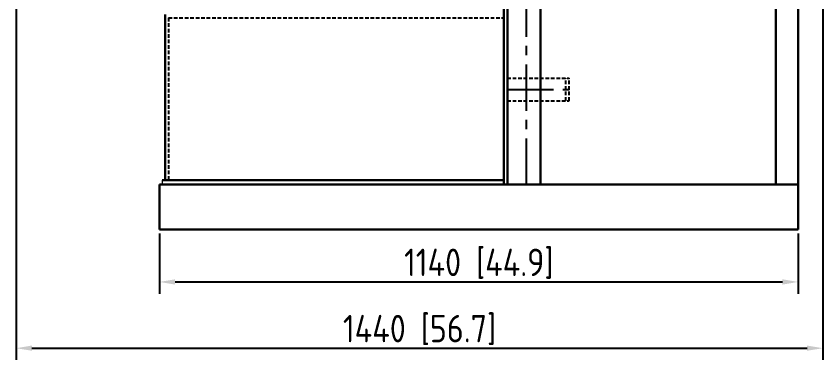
# Model space of a CAD drawing. Header units: millimetres. Extents: x 248233 to 259628, y -181361 to -174035.
# Drawn here: x 253037 to 254477, y -177385 to -176752 of the extents above; entities that cross this region are included whole.
import ezdxf

# ---------------------------------------------------------------- set-up
doc = ezdxf.new("R2010")
doc.units = ezdxf.units.MM
doc.header["$LTSCALE"] = 13
doc.linetypes.add('CENTERX2', pattern=[101.6, 63.5, -12.7, 12.7, -12.7])
doc.linetypes.add('DASHED', pattern=[0.75, 0.5, -0.25])
for name, color, linetype in [('1', 4, 'Continuous'), ('4虚线层', 6, 'DASHED'), ('粗实线', 4, 'Continuous')]:
    doc.layers.add(name, color=color, linetype=linetype)
doc.layers.add('2细实线', color=3, linetype='Continuous', lineweight=20)
doc.layers.add('标注、文本', color=3, linetype='Continuous', lineweight=25)
doc.styles.get("Standard").update_dxf_attribs({"font": 'gbenor.shx', "bigfont": 'gbcbig.shx'})
doc.dimstyles.new('英寸 1-10', dxfattribs={"dimscale": 14, "dimtxt": 3.5, "dimasz": 2, "dimexe": 1.5, "dimexo": 0.5, "dimgap": 0.5, "dimtad": 1, "dimtoh": 1, "dimdec": 1, "dimdsep": 46, "dimtxsty": 'Standard', "dimcen": 2.5, "dimclrd": 3, "dimclre": 3, "dimclrt": 3, "dimadec": 0, "dimazin": 2, "dimtfac": 1, "dimtdec": 1, "dimtmove": 0, "dimatfit": 2, "dimfxl": 1, "dimarcsym": 0})

# ---------------------------------------------------------------- blocks, each defined once
blk = doc.blocks.new('A$C58981FD2')
at = {"layer": '1', "color": 1, "linetype": 'CENTERX2', "lineweight": -3, "ltscale": 0.1}
blk.add_line((0, 20), (110.5, 20), dxfattribs=at)
at = {"layer": '4虚线层'}
for p, q in [((0, 40), (110.5, 40)), ((104.5, 0), (104.5, 40)), ((110.5, 0), (110.5, 40)), ((0, 0), (110.5, 0))]:
    blk.add_line(p, q, dxfattribs=at)
blk = doc.blocks.new('*D85')
at = {"layer": '2细实线', "color": 3, "linetype": 'ByBlock', "lineweight": -2, "transparency": 16777216}
for p, q in [((253292.6, -177139.6), (253292.6, -177247.3)), ((254432.6, -177139.6), (254432.6, -177247.3)), ((253320.6, -177226.3), (254404.6, -177226.3))]:
    blk.add_line(p, q, dxfattribs=at)
at = {"layer": '2细实线', "color": 3, "linetype": 'ByBlock', "transparency": 16777216}
for points in [[(253320.6, -177221.6), (253320.6, -177231), (253292.6, -177226.3)], [(254404.6, -177221.6), (254404.6, -177231), (254432.6, -177226.3)]]:
    blk.add_solid(points, dxfattribs=at)
at = {"layer": 'Defpoints', "color": 0, "linetype": 'ByBlock', "transparency": 16777216}
for p in [(253292.6, -177132.6), (254432.6, -177132.6), (254432.6, -177226.3)]:
    blk.add_point(p, dxfattribs=at)
at = {"layer": '2细实线', "color": 3, "linetype": 'ByBlock', "transparency": 16777216, "insert": (253862.6, -177193.8), "char_height": 49, "attachment_point": 5}
blk.add_mtext('1140 [44.9]', dxfattribs=at)
blk = doc.blocks.new('*D91')
at = {"layer": '2细实线', "color": 3, "linetype": 'ByBlock', "lineweight": -2, "transparency": 16777216}
for p, q in [((254476.7, -176275.9), (254476.7, -177365.6)), ((253036.8, -176587.6), (253036.8, -177365.6)), ((253064.8, -177344.6), (254448.7, -177344.6))]:
    blk.add_line(p, q, dxfattribs=at)
at = {"layer": '2细实线', "color": 3, "linetype": 'ByBlock', "transparency": 16777216}
for points in [[(253064.8, -177339.9), (253064.8, -177349.2), (253036.8, -177344.6)], [(254448.7, -177339.9), (254448.7, -177349.2), (254476.7, -177344.6)]]:
    blk.add_solid(points, dxfattribs=at)
at = {"layer": 'Defpoints', "color": 0, "linetype": 'ByBlock', "transparency": 16777216}
for p in [(254476.7, -176268.9), (253036.8, -176580.6), (254476.7, -177344.6)]:
    blk.add_point(p, dxfattribs=at)
at = {"layer": '2细实线', "color": 3, "linetype": 'ByBlock', "transparency": 16777216, "insert": (253756.8, -177312.1), "char_height": 49, "attachment_point": 5}
blk.add_mtext('1440 [56.7]', dxfattribs=at)

msp = doc.modelspace()

# ---------------------------------------------------------------- linework, layer by layer
at = {"layer": '1', "color": 1, "linetype": 'CENTERX2', "lineweight": -3, "ltscale": 0.1}
msp.add_line((253947.571, -177052.564), (253947.571, -175242.564), dxfattribs=at)
msp.add_line((253947.571, -177052.564), (253947.571, -175242.564), dxfattribs=at)
at = {"layer": '2细实线', "linetype": 'ByBlock'}
msp.add_line((253297.571, -177044.564), (253297.571, -177052.564), dxfattribs=at)
at = {"layer": '4虚线层'}
for p, q in [((253913.571, -175543.564), (253913.571, -177050.564)), ((253907.571, -175549.564), (253907.571, -177044.564)), ((253907.571, -175551.564), (253907.571, -177052.564)), ((253907.571, -175551.564), (253907.571, -177052.564)), ((253308.571, -176754.564), (253907.571, -176754.564)), ((253308.571, -176754.564), (253308.571, -177044.564))]:
    msp.add_line(p, q, dxfattribs=at)
at = {"layer": '标注、文本'}
msp.add_line((253907.571, -175534.564), (253907.571, -177046.564), dxfattribs=at)
at = {"layer": '粗实线', "lineweight": 30}
for p, q in [((254432.571, -177052.564), (254432.571, -175212.564)), ((253907.571, -177052.564), (253907.571, -175242.564)), ((253972.571, -177052.564), (253972.571, -175242.564)), ((254392.571, -177052.564), (254392.571, -175242.564)), ((253913.571, -177052.564), (253913.571, -175248.564)), ((253302.571, -176748.564), (253302.571, -177044.564)), ((253292.571, -177052.564), (253292.571, -177132.564)), ((253907.571, -177052.564), (253292.571, -177052.564)), ((253907.571, -177044.564), (253297.571, -177044.564)), ((253907.571, -177052.564), (254432.571, -177052.564)), ((254432.571, -177052.564), (254432.571, -177132.564)), ((253292.571, -177132.564), (254432.571, -177132.564))]:
    msp.add_line(p, q, dxfattribs=at)

# ---------------------------------------------------------------- block references
at = {"layer": '标注、文本'}
msp.add_blockref('A$C58981FD2', (253913.329, -176902.564), dxfattribs=at)

# ---------------------------------------------------------------- dimensions: what is measured, and where the dimension line sits
at = {"layer": '2细实线', "linetype": 'ByBlock'}
for base, p1, p2, picture, middle in [((254476.74, -177344.575), (253036.771, -176580.564), (254476.74, -176268.871), '*D91', (253756.755, -177312.055)), ((254432.571, -177226.299), (253292.571, -177132.564), (254432.571, -177132.564), '*D85', (253862.571, -177193.778))]:
    dim = msp.add_linear_dim(base=base, p1=p1, p2=p2, dimstyle='英寸 1-10', dxfattribs=at)
    dim.commit()
    dim.dimension.update_dxf_attribs({"geometry": picture, "text_midpoint": middle})

doc.saveas('drawing.dxf')
